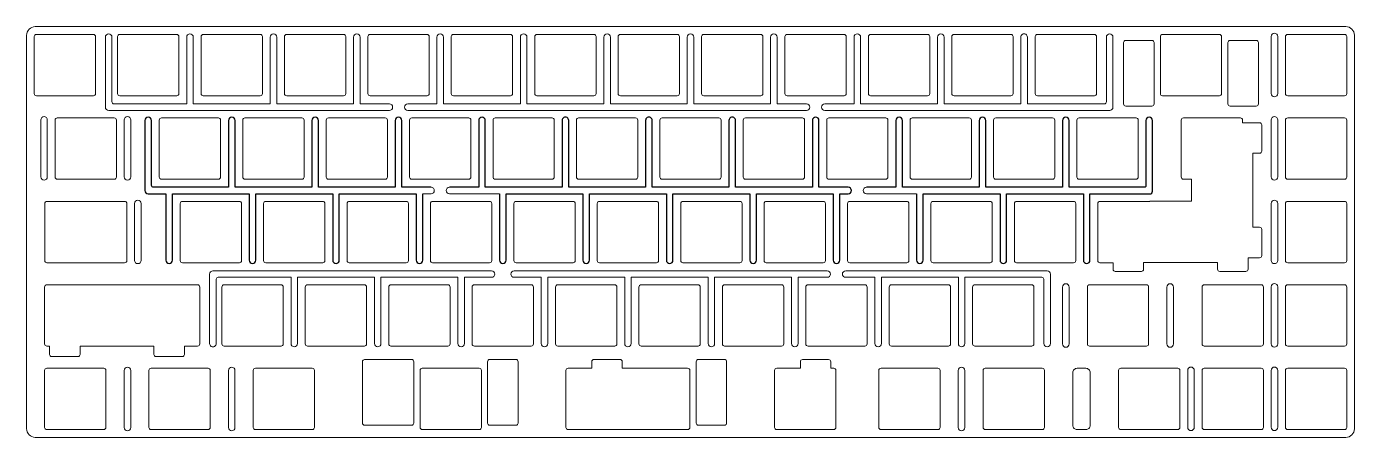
# Model space of a CAD drawing. Header units: millimetres. Extents: x 7 to 310, y -262 to -168.
import ezdxf

# ---------------------------------------------------------------- set-up
doc = ezdxf.new("R2010")
doc.units = ezdxf.units.MM
doc.layers.add('1', color=7, linetype='Continuous', lineweight=0)

msp = doc.modelspace()

# ---------------------------------------------------------------- linework, layer by layer
at = {"layer": '1'}
for points in [[(310.5, -260), (310.5, -170.23, 0.414228), (308.5, -168.23), (9.25, -168.25, 0.414199), (7.25, -170.25), (7.25, -259.98, 0.414199), (9.25, -261.98), (308.5, -262, 0.414228)], [(83.42, -170.62, 1), (81.92, -170.62), (81.92, -185.87), (71.05, -185.87), (64.37, -185.87), (64.37, -170.62, 1), (62.87, -170.62), (62.87, -185.87), (52, -185.87), (45.32, -185.87), (45.32, -170.62, 1), (43.82, -170.62), (43.82, -185.87), (33.42, -185.87), (27.2, -185.87, -0.414214), (26.75, -185.42), (26.75, -170.62, 1), (25.25, -170.62), (25.25, -186.62, 0.414214), (26, -187.37), (90.1, -187.37, 1), (90.1, -185.87), (83.42, -185.87)], [(139.07, -185.87), (121.52, -185.87), (121.52, -170.62, 1), (120.02, -170.62), (120.02, -185.87), (109.15, -185.87), (102.47, -185.87), (102.47, -170.62, 1), (100.97, -170.62), (100.97, -185.87), (94.3, -185.87, 1), (94.3, -187.37), (185.35, -187.37, 1), (185.35, -185.87), (178.67, -185.87), (178.67, -170.62, 1), (177.17, -170.62), (177.17, -185.87), (159.62, -185.87), (159.62, -170.62, 1), (158.12, -170.62), (158.12, -185.87), (140.57, -185.87), (140.57, -170.62, 1), (139.07, -170.62)], [(235.82, -170.62, 1.000002), (234.32, -170.62), (234.32, -185.87), (216.77, -185.87), (216.77, -170.62, 1), (215.27, -170.62), (215.27, -185.87), (204.4, -185.87), (197.72, -185.87), (197.72, -170.62, 1), (196.22, -170.62), (196.22, -185.87), (189.55, -185.87, 1), (189.55, -187.37), (204.4, -187.37), (254.6, -187.37, 0.414214), (255.35, -186.62), (255.35, -170.62, 0.999999), (253.85, -170.62), (253.85, -185.42, -0.414214), (253.4, -185.87), (235.82, -185.87)], [(264.73, -185.89), (264.73, -171.89, 0.414214), (264.23, -171.39), (258.27, -171.39, 0.414214), (257.77, -171.89), (257.77, -185.89, 0.414214), (258.27, -186.39), (264.23, -186.39, 0.414214)], [(288.57, -185.89), (288.57, -171.89, 0.414214), (288.07, -171.39), (282.11, -171.39, 0.414214), (281.61, -171.89), (281.61, -185.89, 0.414214), (282.11, -186.39), (288.07, -186.39, 0.414214)], [(279.23, -222.11), (279.23, -223.61, 0.414214), (279.73, -224.11), (285.69, -224.11, 0.414214), (286.19, -223.61), (286.19, -220.99), (288.82, -220.99, 0.414214), (289.32, -220.49), (289.32, -214.53, 0.414214), (288.82, -214.03), (287.32, -214.03), (287.32, -197.15), (288.82, -197.15, 0.414214), (289.32, -196.65), (289.32, -190.69, 0.414214), (288.82, -190.19), (284.94, -190.19), (284.94, -189.57, 0.414214), (284.44, -189.07), (271.44, -189.07, 0.414214), (270.94, -189.57), (270.94, -202.56, 0.414214), (271.44, -203.06), (273.32, -203.06), (273.32, -208.11), (263.79, -208.11), (263.79, -208.12), (252.39, -208.12, 0.414214), (251.89, -208.62), (251.89, -221.62, 0.414214), (252.39, -222.12), (255.39, -222.12), (255.39, -223.61, 0.414214), (255.89, -224.11), (261.85, -224.11, 0.414214), (262.35, -223.61), (262.35, -222.11)], [(30.15, -221.62), (30.15, -208.62, 0.414214), (29.65, -208.12), (11.89, -208.12, 0.414214), (11.39, -208.62), (11.39, -221.62, 0.414214), (11.89, -222.12), (29.65, -222.12, 0.414214)], [(49.06, -240.56, 1.000001), (50.56, -240.56), (50.56, -225.91, -0.414214), (51.01, -225.46), (67.64, -225.46), (67.64, -240.56, 1), (69.14, -240.56), (69.14, -225.46), (86.69, -225.46), (86.69, -240.56, 0.999997), (88.19, -240.56), (88.19, -225.46), (105.74, -225.46), (105.74, -240.56, 1), (107.24, -240.56), (107.24, -225.46), (113.41, -225.46, 1), (113.41, -223.96), (49.81, -223.96, 0.414214), (49.06, -224.71)], [(239.56, -240.56, 1), (241.06, -240.56), (241.06, -224.71, 0.414214), (240.31, -223.96), (194.31, -223.96, 1), (194.31, -225.46), (200.99, -225.46), (200.99, -240.56, 1), (202.49, -240.56), (202.49, -225.46), (220.04, -225.46), (220.04, -240.56, 1), (221.54, -240.56), (221.54, -225.46), (239.11, -225.46, -0.414214), (239.56, -225.91)], [(243.85, -240.67, 0.414214), (244.6, -241.42, 0.414214), (245.35, -240.67), (245.35, -227.67, 0.414214), (244.6, -226.92, 0.414214), (243.85, -227.67)], [(267.66, -227.67), (267.66, -240.67, 0.414214), (268.41, -241.42, 0.414214), (269.16, -240.67), (269.16, -227.67, 0.414214), (268.41, -226.92, 0.414214)], [(83.96, -244.72), (83.96, -258.72, 0.414214), (84.46, -259.22), (95.17, -259.21, 0.414214), (95.67, -258.71), (95.67, -244.71, 0.414214), (95.17, -244.21), (84.46, -244.22, 0.414214)], [(112.54, -244.71), (112.54, -258.71, 0.414214), (113.04, -259.21), (119.01, -259.21, 0.414214), (119.51, -258.71), (119.51, -244.71, 0.414214), (119.01, -244.21), (113.04, -244.21, 0.414214)], [(160.17, -244.71), (160.17, -258.71, 0.414214), (160.67, -259.21), (166.63, -259.21, 0.414214), (167.13, -258.71), (167.13, -244.71, 0.414214), (166.63, -244.21), (160.67, -244.21, 0.414214)], [(29.53, -259.72, 0.414214), (30.28, -260.47, 0.414214), (31.03, -259.72), (31.03, -246.72, 0.414214), (30.28, -245.97, 0.414214), (29.53, -246.72)], [(53.35, -246.72), (53.35, -259.72, 0.414214), (54.1, -260.47, 0.414214), (54.85, -259.72), (54.85, -246.72, 0.414214), (54.1, -245.97, 0.414214)], [(220.03, -259.72, 0.414214), (220.78, -260.47, 0.414214), (221.53, -259.72), (221.53, -246.72, 0.414214), (220.78, -245.97, 0.414214), (220.03, -246.72)], [(247.17, -260.22), (249.17, -260.22, 0.414214), (250.17, -259.22), (250.17, -247.22, 0.414214), (249.17, -246.22), (247.17, -246.22, 0.414214), (246.17, -247.22), (246.17, -259.22, 0.414214)]]:
    msp.add_lwpolyline(points, format="xyb", close=True, dxfattribs=at)
at = {"layer": '1', "lineweight": 18}
for points in [[(291.47, -170.49), (291.47, -183.49, 0.414214), (292.22, -184.24, 0.414214), (292.97, -183.49), (292.97, -170.49, 0.414214), (292.22, -169.74, 0.414214)], [(9, -170.52), (9, -183.52, 0.414214), (9.5, -184.02), (22.5, -184.02, 0.414214), (23, -183.52), (23, -170.52, 0.414214), (22.5, -170.02), (9.5, -170.02, 0.414214)], [(28.05, -170.52), (28.05, -183.52, 0.414214), (28.55, -184.02), (41.55, -184.02, 0.414214), (42.05, -183.52), (42.05, -170.52, 0.414214), (41.55, -170.02), (28.55, -170.02, 0.414214)], [(47.1, -170.52), (47.1, -183.52, 0.414214), (47.6, -184.02), (60.6, -184.02, 0.414214), (61.1, -183.52), (61.1, -170.52, 0.414214), (60.6, -170.02), (47.6, -170.02, 0.414214)], [(66.15, -170.52), (66.15, -183.52, 0.414214), (66.65, -184.02), (79.65, -184.02, 0.414214), (80.15, -183.52), (80.15, -170.52, 0.414214), (79.65, -170.02), (66.65, -170.02, 0.414214)], [(85.2, -170.52), (85.2, -183.52, 0.414214), (85.7, -184.02), (98.7, -184.02, 0.414214), (99.2, -183.52), (99.2, -170.52, 0.414214), (98.7, -170.02), (85.7, -170.02, 0.414214)], [(104.25, -170.52), (104.25, -183.52, 0.414214), (104.75, -184.02), (117.75, -184.02, 0.414214), (118.25, -183.52), (118.25, -170.52, 0.414214), (117.75, -170.02), (104.75, -170.02, 0.414214)], [(123.3, -170.52), (123.3, -183.52, 0.414214), (123.8, -184.02), (136.8, -184.02, 0.414214), (137.3, -183.52), (137.3, -170.52, 0.414214), (136.8, -170.02), (123.8, -170.02, 0.414214)], [(142.35, -170.52), (142.35, -183.52, 0.414214), (142.85, -184.02), (155.85, -184.02, 0.414214), (156.35, -183.52), (156.35, -170.52, 0.414214), (155.85, -170.02), (142.85, -170.02, 0.414214)], [(161.4, -170.52), (161.4, -183.52, 0.414214), (161.9, -184.02), (174.9, -184.02, 0.414214), (175.4, -183.52), (175.4, -170.52, 0.414214), (174.9, -170.02), (161.9, -170.02, 0.414214)], [(180.45, -170.52), (180.45, -183.52, 0.414214), (180.95, -184.02), (193.95, -184.02, 0.414214), (194.45, -183.52), (194.45, -170.52, 0.414214), (193.95, -170.02), (180.95, -170.02, 0.414214)], [(213, -170.02), (200, -170.02, 0.414214), (199.5, -170.52), (199.5, -183.52, 0.414214), (200, -184.02), (213, -184.02, 0.414214), (213.5, -183.52), (213.5, -170.52, 0.414214)], [(218.55, -170.52), (218.55, -183.52, 0.414214), (219.05, -184.02), (232.05, -184.02, 0.414214), (232.55, -183.52), (232.55, -170.52, 0.414214), (232.05, -170.02), (219.05, -170.02, 0.414214)], [(237.6, -170.52), (237.6, -183.52, 0.414214), (238.1, -184.02), (251.1, -184.02, 0.414214), (251.6, -183.52), (251.6, -170.52, 0.414214), (251.1, -170.02), (238.1, -170.02, 0.414214)], [(266.17, -170.52), (266.17, -183.52, 0.414214), (266.67, -184.02), (279.67, -184.02, 0.414214), (280.17, -183.52), (280.17, -170.52, 0.414214), (279.67, -170.02), (266.67, -170.02, 0.414214)], [(295.25, -184.02), (308.25, -184.02, 0.414214), (308.75, -183.52), (308.75, -170.52, 0.414214), (308.25, -170.02), (295.25, -170.02, 0.414214), (294.75, -170.52), (294.75, -183.52, 0.414214)], [(10.49, -189.54), (10.49, -202.54, 0.414214), (11.24, -203.29, 0.414214), (11.99, -202.54), (11.99, -189.54, 0.414214), (11.24, -188.79, 0.414214)], [(13.76, -189.57), (13.76, -202.57, 0.414214), (14.26, -203.07), (27.26, -203.07, 0.414214), (27.76, -202.57), (27.76, -189.57, 0.414214), (27.26, -189.07), (14.26, -189.07, 0.414214)], [(27.76, -189.57), (27.76, -202.57, -0.414214), (27.26, -203.07), (14.26, -203.07, -0.414214), (13.76, -202.57), (13.76, -189.57, -0.414214), (14.26, -189.07), (27.26, -189.07, -0.414214)], [(31.04, -189.54), (31.04, -202.54, -0.414214), (30.29, -203.29, -0.414214), (29.54, -202.54), (29.54, -189.54, -0.414214), (30.29, -188.79, -0.414214)], [(51.07, -189.07), (38.07, -189.07, 0.414214), (37.57, -189.57), (37.57, -202.57, 0.414214), (38.07, -203.07), (51.07, -203.07, 0.414214), (51.57, -202.57), (51.57, -189.57, 0.414214)], [(70.12, -189.07), (57.12, -189.07, 0.414214), (56.62, -189.57), (56.62, -202.57, 0.414214), (57.12, -203.07), (70.12, -203.07, 0.414214), (70.62, -202.57), (70.62, -189.57, 0.414214)], [(76.17, -203.07), (89.17, -203.07, 0.414214), (89.67, -202.57), (89.67, -189.57, 0.414214), (89.17, -189.07), (76.17, -189.07, 0.414214), (75.67, -189.57), (75.67, -202.57, 0.414214)], [(95.22, -203.07), (108.22, -203.07, 0.414214), (108.72, -202.57), (108.72, -189.57, 0.414214), (108.22, -189.07), (95.22, -189.07, 0.414214), (94.72, -189.57), (94.72, -202.57, 0.414214)], [(114.27, -203.07), (127.27, -203.07, 0.414214), (127.77, -202.57), (127.77, -189.57, 0.414214), (127.27, -189.07), (114.27, -189.07, 0.414214), (113.77, -189.57), (113.77, -202.57, 0.414214)], [(133.32, -203.07), (146.32, -203.07, 0.414214), (146.82, -202.57), (146.82, -189.57, 0.414214), (146.32, -189.07), (133.32, -189.07, 0.414214), (132.82, -189.57), (132.82, -202.57, 0.414214)], [(152.37, -203.07), (165.37, -203.07, 0.414214), (165.87, -202.57), (165.87, -189.57, 0.414214), (165.37, -189.07), (152.37, -189.07, 0.414214), (151.87, -189.57), (151.87, -202.57, 0.414214)], [(171.42, -203.07), (184.42, -203.07, 0.414214), (184.92, -202.57), (184.92, -189.57, 0.414214), (184.42, -189.07), (171.42, -189.07, 0.414214), (170.92, -189.57), (170.92, -202.57, 0.414214)], [(190.47, -203.07), (203.47, -203.07, 0.414214), (203.97, -202.57), (203.97, -189.57, 0.414214), (203.47, -189.07), (190.47, -189.07, 0.414214), (189.97, -189.57), (189.97, -202.57, 0.414214)], [(209.52, -203.07), (222.52, -203.07, 0.414214), (223.02, -202.57), (223.02, -189.57, 0.414214), (222.52, -189.07), (209.52, -189.07, 0.414214), (209.02, -189.57), (209.02, -202.57, 0.414214)], [(228.57, -203.07), (241.57, -203.07, 0.414214), (242.07, -202.57), (242.07, -189.57, 0.414214), (241.57, -189.07), (228.57, -189.07, 0.414214), (228.07, -189.57), (228.07, -202.57, 0.414214)], [(260.62, -189.07), (247.62, -189.07, 0.414214), (247.12, -189.57), (247.12, -202.57, 0.414214), (247.62, -203.07), (260.62, -203.07, 0.414214), (261.12, -202.57), (261.12, -189.57, 0.414214)], [(291.47, -189.54), (291.47, -202.54, 0.414214), (292.22, -203.29, 0.414214), (292.97, -202.54), (292.97, -189.54, 0.414214), (292.22, -188.79, 0.414214)], [(295.25, -203.07), (308.25, -203.07, 0.414214), (308.75, -202.57), (308.75, -189.57, 0.414214), (308.25, -189.07), (295.25, -189.07, 0.414214), (294.75, -189.57), (294.75, -202.57, 0.414214)], [(33.43, -208.59), (33.43, -221.59, -0.414214), (32.68, -222.34, -0.414214), (31.93, -221.59), (31.93, -208.59, -0.414214), (32.68, -207.84, -0.414214)], [(42.34, -208.62), (42.34, -221.62, 0.414214), (42.84, -222.12), (55.84, -222.12, 0.414214), (56.34, -221.62), (56.34, -208.62, 0.414214), (55.84, -208.12), (42.84, -208.12, 0.414214)], [(61.89, -222.12), (74.89, -222.12, 0.414214), (75.39, -221.62), (75.39, -208.62, 0.414214), (74.89, -208.12), (61.89, -208.12, 0.414214), (61.39, -208.62), (61.39, -221.62, 0.414214)], [(80.94, -222.12), (93.94, -222.12, 0.414214), (94.44, -221.62), (94.44, -208.62, 0.414214), (93.94, -208.12), (80.94, -208.12, 0.414214), (80.44, -208.62), (80.44, -221.62, 0.414214)], [(99.99, -222.12), (112.99, -222.12, 0.414214), (113.49, -221.62), (113.49, -208.62, 0.414214), (112.99, -208.12), (99.99, -208.12, 0.414214), (99.49, -208.62), (99.49, -221.62, 0.414214)], [(119.04, -222.12), (132.04, -222.12, 0.414214), (132.54, -221.62), (132.54, -208.62, 0.414214), (132.04, -208.12), (119.04, -208.12, 0.414214), (118.54, -208.62), (118.54, -221.62, 0.414214)], [(138.09, -222.12), (151.09, -222.12, 0.414214), (151.59, -221.62), (151.59, -208.62, 0.414214), (151.09, -208.12), (138.09, -208.12, 0.414214), (137.59, -208.62), (137.59, -221.62, 0.414214)], [(157.14, -222.12), (170.14, -222.12, 0.414214), (170.64, -221.62), (170.64, -208.62, 0.414214), (170.14, -208.12), (157.14, -208.12, 0.414214), (156.64, -208.62), (156.64, -221.62, 0.414214)], [(176.19, -222.12), (189.19, -222.12, 0.414214), (189.69, -221.62), (189.69, -208.62, 0.414214), (189.19, -208.12), (176.19, -208.12, 0.414214), (175.69, -208.62), (175.69, -221.62, 0.414214)], [(195.24, -222.12), (208.24, -222.12, 0.414214), (208.74, -221.62), (208.74, -208.62, 0.414214), (208.24, -208.12), (195.24, -208.12, 0.414214), (194.74, -208.62), (194.74, -221.62, 0.414214)], [(214.29, -222.12), (227.29, -222.12, 0.414214), (227.79, -221.62), (227.79, -208.62, 0.414214), (227.29, -208.12), (214.29, -208.12, 0.414214), (213.79, -208.62), (213.79, -221.62, 0.414214)], [(246.34, -208.12), (233.34, -208.12, 0.414214), (232.84, -208.62), (232.84, -221.62, 0.414214), (233.34, -222.12), (246.34, -222.12, 0.414214), (246.84, -221.62), (246.84, -208.62, 0.414214)], [(291.47, -208.59), (291.47, -221.59, 0.414214), (292.22, -222.34, 0.414214), (292.97, -221.59), (292.97, -208.59, 0.414214), (292.22, -207.84, 0.414214)], [(295.25, -222.12), (308.25, -222.12, 0.414214), (308.75, -221.62), (308.75, -208.62, 0.414214), (308.25, -208.12), (295.25, -208.12, 0.414214), (294.75, -208.62), (294.75, -221.62, 0.414214)], [(18.97, -243.54, 0.414214), (19.47, -243.04), (19.47, -241.17), (36.34, -241.17), (36.34, -243.04, 0.414214), (36.84, -243.54), (42.8, -243.54, 0.414214), (43.3, -243.04), (43.3, -241.17), (46.31, -241.17, 0.414214), (46.81, -240.67), (46.81, -227.67, 0.414214), (46.31, -227.17), (11.88, -227.17, 0.414214), (11.38, -227.67), (11.38, -240.67, 0.414214), (11.88, -241.17), (12.5, -241.17), (12.5, -243.04, 0.414214), (13, -243.54)], [(65.36, -227.17), (52.36, -227.17, 0.414214), (51.86, -227.67), (51.86, -240.67, 0.414214), (52.36, -241.17), (65.36, -241.17, 0.414214), (65.86, -240.67), (65.86, -227.67, 0.414214)], [(84.41, -227.17), (71.41, -227.17, 0.414214), (70.91, -227.67), (70.91, -240.67, 0.414214), (71.41, -241.17), (84.41, -241.17, 0.414214), (84.91, -240.67), (84.91, -227.67, 0.414214)], [(103.46, -227.17), (90.46, -227.17, 0.414214), (89.96, -227.67), (89.96, -240.67, 0.414214), (90.46, -241.17), (103.46, -241.17, 0.414214), (103.96, -240.67), (103.96, -227.67, 0.414214)], [(122.51, -227.17), (109.51, -227.17, 0.414214), (109.01, -227.67), (109.01, -240.67, 0.414214), (109.51, -241.17), (122.51, -241.17, 0.414214), (123.01, -240.67), (123.01, -227.67, 0.414214)], [(141.56, -227.17), (128.56, -227.17, 0.414214), (128.06, -227.67), (128.06, -240.67, 0.414214), (128.56, -241.17), (141.56, -241.17, 0.414214), (142.06, -240.67), (142.06, -227.67, 0.414214)], [(147.11, -227.67), (147.11, -240.67, 0.414214), (147.61, -241.17), (160.61, -241.17, 0.414214), (161.11, -240.67), (161.11, -227.67, 0.414214), (160.61, -227.17), (147.61, -227.17, 0.414214)], [(179.66, -227.17), (166.66, -227.17, 0.414214), (166.16, -227.67), (166.16, -240.67, 0.414214), (166.66, -241.17), (179.66, -241.17, 0.414214), (180.16, -240.67), (180.16, -227.67, 0.414214)], [(185.21, -227.67), (185.21, -240.67, 0.414214), (185.71, -241.17), (198.71, -241.17, 0.414214), (199.21, -240.67), (199.21, -227.67, 0.414214), (198.71, -227.17), (185.71, -227.17, 0.414214)], [(217.76, -227.17), (204.76, -227.17, 0.414214), (204.26, -227.67), (204.26, -240.67, 0.414214), (204.76, -241.17), (217.76, -241.17, 0.414214), (218.26, -240.67), (218.26, -227.67, 0.414214)], [(236.81, -227.17), (223.81, -227.17, 0.414214), (223.31, -227.67), (223.31, -240.67, 0.414214), (223.81, -241.17), (236.81, -241.17, 0.414214), (237.31, -240.67), (237.31, -227.67, 0.414214)], [(263, -227.17), (250, -227.17, 0.414214), (249.5, -227.67), (249.5, -240.67, 0.414214), (250, -241.17), (263, -241.17, 0.414214), (263.5, -240.67), (263.5, -227.67, 0.414214)], [(289.2, -227.17), (276.2, -227.17, 0.414214), (275.7, -227.67), (275.7, -240.67, 0.414214), (276.2, -241.17), (289.2, -241.17, 0.414214), (289.7, -240.67), (289.7, -227.67, 0.414214)], [(291.47, -227.64), (291.47, -240.64, 0.414214), (292.22, -241.39, 0.414214), (292.97, -240.64), (292.97, -227.64, 0.414214), (292.22, -226.89, 0.414214)], [(308.25, -227.17), (295.25, -227.17, 0.414214), (294.75, -227.67), (294.75, -240.67, 0.414214), (295.25, -241.17), (308.25, -241.17, 0.414214), (308.75, -240.67), (308.75, -227.67, 0.414214)], [(136.83, -244.21, 0.414214), (136.33, -244.71), (136.33, -246.22), (130.94, -246.22, 0.414214), (130.44, -246.72), (130.44, -259.72, 0.414214), (130.94, -260.22), (158.23, -260.21, 0.414214), (158.73, -259.71), (158.73, -246.71, 0.433014), (158.2, -246.22), (143.29, -246.22), (143.29, -244.71, 0.414214), (142.79, -244.21)], [(192.07, -246.71, 0.414214), (191.57, -246.21), (190.92, -246.21), (190.92, -244.72, 0.414214), (190.42, -244.22), (184.46, -244.22, 0.414214), (183.96, -244.72), (183.96, -246.21), (178.57, -246.21, 0.414214), (178.07, -246.71), (178.07, -259.71, 0.414214), (178.57, -260.21), (191.57, -260.21, 0.414214), (192.07, -259.71)], [(11.38, -246.72), (11.38, -259.72, 0.414214), (11.88, -260.22), (24.88, -260.22, 0.414214), (25.38, -259.72), (25.38, -246.72, 0.414214), (24.88, -246.22), (11.88, -246.22, 0.414214)], [(35.19, -246.72), (35.19, -259.72, 0.414214), (35.69, -260.22), (48.69, -260.22, 0.414214), (49.19, -259.72), (49.19, -246.72, 0.414214), (48.69, -246.22), (35.69, -246.22, 0.414214)], [(59, -246.72), (59, -259.72, 0.414214), (59.5, -260.22), (72.5, -260.22, 0.414214), (73, -259.72), (73, -246.72, 0.414214), (72.5, -246.22), (59.5, -246.22, 0.414214)], [(111.11, -259.71), (111.11, -246.71, 0.414214), (110.61, -246.21), (97.61, -246.21, 0.414214), (97.11, -246.71), (97.11, -259.71, 0.414214), (97.61, -260.21), (110.61, -260.21, 0.414214)], [(201.88, -246.72), (201.88, -259.72, 0.414214), (202.38, -260.22), (215.38, -260.22, 0.414214), (215.88, -259.72), (215.88, -246.72, 0.414214), (215.38, -246.22), (202.38, -246.22, 0.414214)], [(225.69, -246.72), (225.69, -259.72, 0.414214), (226.19, -260.22), (239.19, -260.22, 0.414214), (239.69, -259.72), (239.69, -246.72, 0.414214), (239.19, -246.22), (226.19, -246.22, 0.414214)], [(256.65, -246.72), (256.65, -259.72, 0.414214), (257.15, -260.22), (270.15, -260.22, 0.414214), (270.65, -259.72), (270.65, -246.72, 0.414214), (270.15, -246.22), (257.15, -246.22, 0.414214)], [(272.42, -246.69), (272.42, -259.69, 0.414214), (273.17, -260.44, 0.414214), (273.92, -259.69), (273.92, -246.69, 0.414214), (273.17, -245.94, 0.414214)], [(275.7, -246.72), (275.7, -259.72, 0.414214), (276.2, -260.22), (289.2, -260.22, 0.414214), (289.7, -259.72), (289.7, -246.72, 0.414214), (289.2, -246.22), (276.2, -246.22, 0.414214)], [(292.97, -246.69), (292.97, -259.69, -0.414214), (292.22, -260.44, -0.414214), (291.47, -259.69), (291.47, -246.69, -0.414214), (292.22, -245.94, -0.414214)], [(294.75, -246.72), (294.75, -259.72, 0.414214), (295.25, -260.22), (308.25, -260.22, 0.414214), (308.75, -259.72), (308.75, -246.72, 0.414214), (308.25, -246.22), (295.25, -246.22, 0.414214)]]:
    msp.add_lwpolyline(points, format="xyb", close=True, dxfattribs=at)
at = {"layer": '1', "lineweight": 25}
for points in [[(99.62, -204.92), (92.96, -204.92), (92.96, -189.67, 1), (91.46, -189.67), (91.46, -204.92), (73.91, -204.92), (73.91, -189.67, 1), (72.41, -189.67), (72.41, -204.92), (54.86, -204.92), (54.86, -189.67, 1), (53.36, -189.67), (53.36, -204.92), (36.24, -204.92, -0.414214), (35.79, -204.47), (35.79, -189.67, 1), (34.29, -189.67), (34.29, -205.67, 0.414214), (35.04, -206.42), (39.07, -206.42), (39.07, -221.52, 1), (40.57, -221.52), (40.57, -206.42), (58.12, -206.42), (58.12, -221.52, 1), (59.62, -221.52), (59.62, -206.42), (77.17, -206.42), (77.17, -221.52, 1), (78.67, -221.52), (78.67, -206.42), (96.22, -206.42), (96.22, -221.52, 1), (97.72, -221.52), (97.72, -206.42)], [(194.87, -204.92), (188.21, -204.92), (188.21, -189.67, 0.999999), (186.71, -189.67), (186.71, -204.92), (169.16, -204.92), (169.16, -189.67, 1.000003), (167.66, -189.67), (167.66, -204.92), (150.11, -204.92), (150.11, -189.67, 1.000003), (148.61, -189.67), (148.61, -204.92), (131.06, -204.92), (131.06, -189.67, 1.000003), (129.56, -189.67), (129.56, -204.92), (112.01, -204.92), (112.01, -189.67, 1), (110.51, -189.67), (110.51, -204.92), (103.82, -204.92)], [(210.52, -206.42), (210.52, -221.52, 1), (212.02, -221.52), (212.02, -206.42), (229.57, -206.42), (229.57, -221.52, 0.999997), (231.07, -221.52), (231.07, -206.42), (248.6, -206.42), (248.6, -221.52, 0.999997), (250.1, -221.52), (250.1, -206.42), (263.74, -206.42, 0.414214), (264.39, -205.77), (264.39, -189.67, 0.999999), (262.89, -189.67), (262.89, -204.57, -0.414214), (262.54, -204.92), (245.36, -204.92), (245.36, -189.67, 1), (243.86, -189.67), (243.86, -204.92), (226.31, -204.92), (226.31, -189.67, 0.999999), (224.81, -189.67), (224.81, -204.92), (207.26, -204.92), (207.26, -189.67, 0.999999), (205.76, -189.67), (205.76, -204.92), (199.07, -204.92)], [(115.27, -206.42), (115.27, -221.52, 1), (116.77, -221.52), (116.77, -206.42), (134.32, -206.42), (134.32, -221.52, 0.999997), (135.82, -221.52), (135.82, -206.42), (153.37, -206.42), (153.37, -221.52, 1), (154.87, -221.52), (154.87, -206.42), (172.42, -206.42), (172.42, -221.52, 1), (173.92, -221.52), (173.92, -206.42), (191.47, -206.42), (191.47, -221.52, 1), (192.97, -221.52), (192.97, -206.42), (194.87, -206.42, 1), (194.87, -204.92)]]:
    msp.add_lwpolyline(points, format="xyb", dxfattribs=at)
at = {"layer": '1'}
for points in [[(99.62, -204.92, -1), (99.62, -206.42), (97.72, -206.42)], [(103.82, -204.92, 1), (103.82, -206.42), (115.27, -206.42)], [(199.07, -204.92, 1), (199.07, -206.42), (210.52, -206.42)], [(183.44, -240.56), (183.44, -225.46), (190.11, -225.46, 1), (190.11, -223.96), (118.61, -223.96, 1), (118.61, -225.46), (124.79, -225.46), (124.79, -240.56, 1), (126.29, -240.56), (126.29, -225.46), (143.84, -225.46), (143.84, -240.56, 1), (145.34, -240.56), (145.34, -225.46), (162.89, -225.46), (162.89, -240.56, 1), (164.39, -240.56), (164.39, -225.46), (181.94, -225.46), (181.94, -240.56, 0.999997), (183.44, -240.56, 0.999997)]]:
    msp.add_lwpolyline(points, format="xyb", dxfattribs=at)

doc.saveas('drawing.dxf')
